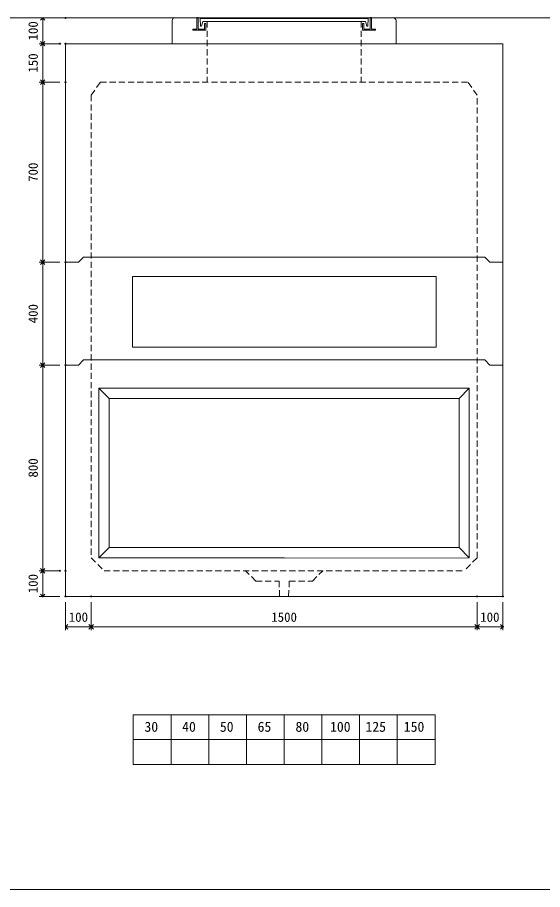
# Model space of a CAD drawing. Units: millimetres, scale not verified. Extents: x -6420 to 6420, y -3026 to 3027.
# Drawn here: x 2323 to 4365, y -2673 to 719 of the extents above; entities that cross this region are included whole.
import ezdxf
from ezdxf.enums import TextEntityAlignment as Align

# ---------------------------------------------------------------- set-up
doc = ezdxf.new("R2010")
doc.units = ezdxf.units.MM
doc.header["$LTSCALE"] = 20
doc.header["$PDMODE"] = 32
doc.header["$PDSIZE"] = 4
for name, pattern in [('DASHED1', [1.8, 1.2, -0.6]), ('USER2', [50.8, 31.75, -6.35, 6.35, -6.35]), ('USER5', [3.185, 0.01, -3.175])]:
    doc.linetypes.add(name, pattern=pattern)
doc.layers.add('0-1_Defpoints', color=7, linetype='Continuous')
for name, color, linetype, lineweight in [('0-2_waku', 7, 'Continuous', 18), ('0-3_gaikei', 7, 'Continuous', 18), ('0-4_kakure', 7, 'DASHED1', 5), ('0-5_sunpou', 7, 'Continuous', 5), ('0-8_uchigawa', 6, 'Continuous', 18), ('0-A_futa', 3, 'Continuous', 18), ('0-B_GL', 4, 'Continuous', 18), ('0-D_文字１', 7, 'Continuous', 18), ('1-2_uchigawa2', 6, 'USER2', 18)]:
    doc.layers.add(name, color=color, linetype=linetype, lineweight=lineweight)
doc.styles.add('ＭＳ ゴシック', font='')
doc.styles.get('ＭＳ ゴシック').set_extended_font_data('MS Gothic')

# ---------------------------------------------------------------- blocks, each defined once
blk = doc.blocks.new('A$C13530FD9')
at = {"layer": '0-3_gaikei'}
for p, q in [((0, 0), (0, 90)), ((10, 100), (95, 100)), ((775, 100), (860, 100)), ((870, 0), (870, 90))]:
    blk.add_line(p, q, dxfattribs=at)
for centre, radius, start, end in [((9.42, 90.58), 9.44, 86.47383, 183.52617), ((860.33, 90.33), 9.68, 358.04251, 91.95749), ((860, 90), 10, 0, 10)]:
    blk.add_arc(centre, radius, start, end, dxfattribs=at)
at = {"layer": '0-4_kakure', "linetype": 'USER5', "lineweight": 18}
for p, q in [((135, 0), (135, 86.5)), ((735, 0), (735, 86.5))]:
    blk.add_line(p, q, dxfattribs=at)
at = {"layer": '0-A_futa'}
for p, q in [((97, 102), (100, 102)), ((100, 102), (100, 57)), ((770, 102), (773, 102)), ((770, 102), (770, 57)), ((95, 100), (95, 57)), ((107.81, 97.5), (762.14, 97.5)), ((107.81, 97.5), (110.3, 67.5)), ((118.33, 86.5), (114.01, 67.5)), ((118.33, 86.5), (751.67, 86.5)), ((125, 77), (125, 57)), ((127, 79), (128, 79)), ((130, 77), (130, 52)), ((740, 77), (740, 52)), ((743, 79), (742, 79)), ((745, 77), (745, 57)), ((751.67, 86.5), (755.99, 67.5)), ((762.14, 97.5), (759.89, 67.5)), ((775, 100), (775, 57)), ((80, 55), (80, 54)), ((82, 57), (95, 57)), ((130, 52), (82, 52)), ((100, 57), (125, 57)), ((110.3, 67.5), (114.01, 67.5)), ((740, 52), (788, 52)), ((770, 57), (745, 57)), ((759.89, 67.5), (755.99, 67.5)), ((788, 57), (775, 57)), ((790, 55), (790, 54))]:
    blk.add_line(p, q, dxfattribs=at)
for centre, start, end in [((97, 100), 90, 180), ((773, 100), 0, 90), ((127, 77), 90, 180), ((128, 77), 0, 90), ((742, 77), 90, 180), ((743, 77), 0, 90), ((82, 55), 90, 180), ((82, 54), 180, 270), ((788, 55), 0, 90), ((788, 54), 270, 0)]:
    blk.add_arc(centre, 2, start, end, dxfattribs=at)
blk = doc.blocks.new('_Open90')
at = {"layer": '0-5_sunpou'}
blk.add_line((0, 0), (-1, 0), dxfattribs=at)
blk.add_lwpolyline([(-0.5, 0.5), (0, 0), (-0.5, -0.5)], dxfattribs=at)
blk = doc.blocks.new('D73')
at = {"layer": '0-1_Defpoints'}
for p in [(5093.24, 3316.83), (5004.21, 3216.83), (5093.24, 3216.83)]:
    blk.add_point(p, dxfattribs=at)
at = {"layer": '0-5_sunpou'}
for p, q in [((5071.24, 3316.83), (4991.21, 3316.83)), ((5004.21, 3298.83), (5004.21, 3234.83)), ((5071.24, 3216.83), (4991.21, 3216.83))]:
    blk.add_line(p, q, dxfattribs=at)
at = {"layer": '0-5_sunpou', "xscale": 18, "yscale": 18}
for p, rotation in [((5004.21, 3316.83), 90), ((5004.21, 3216.83), 270)]:
    blk.add_blockref('_Open90', p, dxfattribs=dict(at, rotation=rotation))
at = {"layer": '0-5_sunpou', "style": 'ＭＳ ゴシック'}
blk.add_text('100', height=36.66, rotation=90, dxfattribs=at).set_placement((4996.21, 3229.33), align=Align.BOTTOM_LEFT)
blk = doc.blocks.new('D74')
at = {"layer": '0-1_Defpoints'}
for p in [(5071.24, 3216.83), (5004.21, 3066.83), (5093.24, 3066.83)]:
    blk.add_point(p, dxfattribs=at)
at = {"layer": '0-5_sunpou'}
for p, q in [((5049.24, 3216.83), (4991.21, 3216.83)), ((5004.21, 3198.83), (5004.21, 3084.83)), ((5071.24, 3066.83), (4991.21, 3066.83))]:
    blk.add_line(p, q, dxfattribs=at)
at = {"layer": '0-5_sunpou', "xscale": 18, "yscale": 18}
for p, rotation in [((5004.21, 3216.83), 90), ((5004.21, 3066.83), 270)]:
    blk.add_blockref('_Open90', p, dxfattribs=dict(at, rotation=rotation))
at = {"layer": '0-5_sunpou', "style": 'ＭＳ ゴシック'}
blk.add_text('150', height=36.66, rotation=90, dxfattribs=at).set_placement((4996.21, 3104.33), align=Align.BOTTOM_LEFT)
blk = doc.blocks.new('D75')
at = {"layer": '0-1_Defpoints'}
for p in [(5093.24, 3066.83), (5004.21, 2366.83), (5093.24, 2366.83)]:
    blk.add_point(p, dxfattribs=at)
at = {"layer": '0-5_sunpou'}
for p, q in [((5071.24, 3066.83), (4991.21, 3066.83)), ((5004.21, 3048.83), (5004.21, 2384.83)), ((5071.24, 2366.83), (4991.21, 2366.83))]:
    blk.add_line(p, q, dxfattribs=at)
at = {"layer": '0-5_sunpou', "xscale": 18, "yscale": 18}
for p, rotation in [((5004.21, 3066.83), 90), ((5004.21, 2366.83), 270)]:
    blk.add_blockref('_Open90', p, dxfattribs=dict(at, rotation=rotation))
at = {"layer": '0-5_sunpou', "style": 'ＭＳ ゴシック'}
blk.add_text('700', height=36.66, rotation=90, dxfattribs=at).set_placement((4996.21, 2679.33), align=Align.BOTTOM_LEFT)
blk = doc.blocks.new('D76')
at = {"layer": '0-1_Defpoints'}
for p in [(5093.24, 1966.83), (5004.21, 1166.83), (5093.24, 1166.83)]:
    blk.add_point(p, dxfattribs=at)
at = {"layer": '0-5_sunpou'}
for p, q in [((5071.24, 1966.83), (4991.21, 1966.83)), ((5004.21, 1948.83), (5004.21, 1184.83)), ((5071.24, 1166.83), (4991.21, 1166.83))]:
    blk.add_line(p, q, dxfattribs=at)
at = {"layer": '0-5_sunpou', "xscale": 18, "yscale": 18}
for p, rotation in [((5004.21, 1966.83), 90), ((5004.21, 1166.83), 270)]:
    blk.add_blockref('_Open90', p, dxfattribs=dict(at, rotation=rotation))
at = {"layer": '0-5_sunpou', "style": 'ＭＳ ゴシック'}
blk.add_text('800', height=36.66, rotation=90, dxfattribs=at).set_placement((4996.21, 1529.33), align=Align.BOTTOM_LEFT)
blk = doc.blocks.new('D77')
at = {"layer": '0-1_Defpoints'}
for p in [(5071.24, 1166.83), (5004.21, 1066.83), (5093.24, 1066.83)]:
    blk.add_point(p, dxfattribs=at)
at = {"layer": '0-5_sunpou'}
for p, q in [((5049.24, 1166.83), (4991.21, 1166.83)), ((5004.21, 1148.83), (5004.21, 1084.83)), ((5071.24, 1066.83), (4991.21, 1066.83))]:
    blk.add_line(p, q, dxfattribs=at)
at = {"layer": '0-5_sunpou', "xscale": 18, "yscale": 18}
for p, rotation in [((5004.21, 1166.83), 90), ((5004.21, 1066.83), 270)]:
    blk.add_blockref('_Open90', p, dxfattribs=dict(at, rotation=rotation))
at = {"layer": '0-5_sunpou', "style": 'ＭＳ ゴシック'}
blk.add_text('100', height=36.66, rotation=90, dxfattribs=at).set_placement((4996.21, 1079.33), align=Align.BOTTOM_LEFT)
blk = doc.blocks.new('D78')
at = {"layer": '0-1_Defpoints'}
for p in [(5093.24, 1066.83), (5193.24, 1066.83), (5193.24, 949.12)]:
    blk.add_point(p, dxfattribs=at)
at = {"layer": '0-5_sunpou'}
for p, q in [((5093.24, 1044.83), (5093.24, 936.12)), ((5193.24, 1044.83), (5193.24, 936.12)), ((5111.24, 949.12), (5175.24, 949.12))]:
    blk.add_line(p, q, dxfattribs=at)
at = {"layer": '0-5_sunpou', "xscale": 18, "yscale": 18, "rotation": 180}
blk.add_blockref('_Open90', (5093.24, 949.12), dxfattribs=at)
at = {"layer": '0-5_sunpou', "xscale": 18, "yscale": 18}
blk.add_blockref('_Open90', (5193.24, 949.12), dxfattribs=at)
at = {"layer": '0-5_sunpou', "style": 'ＭＳ ゴシック'}
blk.add_text('100', height=36.66, dxfattribs=at).set_placement((5105.74, 957.12), align=Align.BOTTOM_LEFT)
blk = doc.blocks.new('D79')
at = {"layer": '0-1_Defpoints'}
for p in [(5193.24, 1066.83), (6693.24, 1066.83), (6693.24, 949.12)]:
    blk.add_point(p, dxfattribs=at)
at = {"layer": '0-5_sunpou'}
for p, q in [((5193.24, 1044.83), (5193.24, 936.12)), ((6693.24, 1044.83), (6693.24, 936.12)), ((5211.24, 949.12), (6675.24, 949.12))]:
    blk.add_line(p, q, dxfattribs=at)
at = {"layer": '0-5_sunpou', "xscale": 18, "yscale": 18, "rotation": 180}
blk.add_blockref('_Open90', (5193.24, 949.12), dxfattribs=at)
at = {"layer": '0-5_sunpou', "xscale": 18, "yscale": 18}
blk.add_blockref('_Open90', (6693.24, 949.12), dxfattribs=at)
at = {"layer": '0-5_sunpou', "style": 'ＭＳ ゴシック'}
blk.add_text('1500', height=36.66, dxfattribs=at).set_placement((5893.24, 957.12), align=Align.BOTTOM_LEFT)
blk = doc.blocks.new('D80')
at = {"layer": '0-1_Defpoints'}
for p in [(6693.24, 1066.83), (6793.24, 1066.83), (6793.24, 949.12)]:
    blk.add_point(p, dxfattribs=at)
at = {"layer": '0-5_sunpou'}
for p, q in [((6693.24, 1044.83), (6693.24, 936.12)), ((6793.24, 1044.83), (6793.24, 936.12)), ((6711.24, 949.12), (6775.24, 949.12))]:
    blk.add_line(p, q, dxfattribs=at)
at = {"layer": '0-5_sunpou', "xscale": 18, "yscale": 18, "rotation": 180}
blk.add_blockref('_Open90', (6693.24, 949.12), dxfattribs=at)
at = {"layer": '0-5_sunpou', "xscale": 18, "yscale": 18}
blk.add_blockref('_Open90', (6793.24, 949.12), dxfattribs=at)
at = {"layer": '0-5_sunpou', "style": 'ＭＳ ゴシック'}
blk.add_text('100', height=36.66, dxfattribs=at).set_placement((6705.74, 957.12), align=Align.BOTTOM_LEFT)
blk = doc.blocks.new('D55')
at = {"layer": '0-1_Defpoints'}
for p in [(5093.24, 2366.83), (5004.21, 1966.83), (5093.24, 1966.83)]:
    blk.add_point(p, dxfattribs=at)
at = {"layer": '0-5_sunpou'}
for p, q in [((5071.24, 2366.83), (4991.21, 2366.83)), ((5004.21, 2348.83), (5004.21, 1984.83)), ((5071.24, 1966.83), (4991.21, 1966.83))]:
    blk.add_line(p, q, dxfattribs=at)
at = {"layer": '0-5_sunpou', "xscale": 18, "yscale": 18}
for p, rotation in [((5004.21, 2366.83), 90), ((5004.21, 1966.83), 270)]:
    blk.add_blockref('_Open90', p, dxfattribs=dict(at, rotation=rotation))
at = {"layer": '0-5_sunpou', "style": 'ＭＳ ゴシック'}
blk.add_text('400', height=36.66, rotation=90, dxfattribs=at).set_placement((4996.21, 2129.33), align=Align.BOTTOM_LEFT)

msp = doc.modelspace()

# ---------------------------------------------------------------- linework, layer by layer
at = {"layer": '0-2_waku'}
for p, q in [((2773.33, -1994.39), (2773.33, -2186.39)), ((2773.33, -1994.39), (2773.33, -2186.39)), ((2773.33, -1994.39), (2773.33, -2186.39)), ((2773.33, -1994.39), (2773.33, -2186.39)), ((2773.33, -1994.39), (3946.67, -1994.39)), ((2920, -1994.39), (2920, -2186.39)), ((3066.67, -1994.39), (3066.67, -2186.39)), ((3066.67, -1994.39), (3066.67, -2186.39)), ((3213.33, -1994.39), (3213.33, -2186.39)), ((3360, -1994.39), (3360, -2186.39)), ((3506.67, -1994.39), (3506.67, -2186.39)), ((3653.33, -1994.39), (3653.33, -2186.39)), ((3800, -1994.39), (3800, -2186.39)), ((3946.67, -1994.39), (3946.67, -2186.39)), ((2773.33, -2090.39), (3946.67, -2090.39)), ((2773.33, -2186.39), (3946.67, -2186.39)), ((-1740, -2673.39), (6420, -2673.39))]:
    msp.add_line(p, q, dxfattribs=at)
at = {"layer": '0-3_gaikei'}
for p, q in [((2510, 616.61), (4210, 616.61)), ((2510, 616.61), (2510, -1533.39)), ((4210, 616.61), (4210, -1533.39)), ((2510, -233.39), (2560, -233.39)), ((2510, -233.39), (2560, -233.39)), ((2580, -213.39), (2560, -233.39)), ((2580, -213.39), (4140, -213.39)), ((4140, -213.39), (4160, -233.39)), ((4160, -233.39), (4210, -233.39)), ((2510, -633.39), (2560, -633.39)), ((2580, -613.39), (2560, -633.39)), ((2580, -613.39), (4140, -613.39)), ((4140, -613.39), (4160, -633.39)), ((4160, -633.39), (4210, -633.39)), ((2510, -1533.39), (4210, -1533.39))]:
    msp.add_line(p, q, dxfattribs=at)
at = {"layer": '0-4_kakure'}
for p, q in [((3060, 703.11), (3060, 466.61)), ((3660, 703.11), (3660, 466.61)), ((2610, 416.61), (2645, 466.61)), ((2645, 466.61), (4075, 466.61)), ((4110, 416.61), (4075, 466.61)), ((2610, 416.61), (2610, -1383.39)), ((4110, -1383.39), (4110, 416.61)), ((2610, -1383.39), (2660, -1433.39)), ((4110, -1383.39), (4060, -1433.39)), ((2660, -1433.39), (4060, -1433.39)), ((3250, -1473.39), (3210, -1433.39)), ((3250, -1473.39), (3340, -1473.39)), ((3340, -1473.39), (3342.5, -1533.39)), ((3380, -1473.39), (3377.5, -1533.39))]:
    msp.add_line(p, q, dxfattribs=at)
msp.add_lwpolyline([(3380, -1473.39), (3470, -1473.39), (3510, -1433.39)], dxfattribs=at)
at = {"layer": '0-8_uchigawa'}
for p, q in [((2640, -723.39), (3360, -723.39)), ((2640, -723.39), (2640, -1383.39)), ((2680, -763.39), (2640, -723.39)), ((4080, -723.39), (3360, -723.39)), ((4040, -763.39), (4080, -723.39)), ((4080, -723.39), (4080, -1383.39)), ((4080, -723.39), (4080, -1383.39)), ((2680, -763.39), (2680, -1343.39)), ((2680, -763.39), (3360, -763.39)), ((2680, -763.39), (3360, -763.39)), ((4040, -763.39), (3360, -763.39)), ((4040, -763.39), (4040, -1343.39)), ((2680, -1343.39), (2640, -1383.39)), ((2680, -1343.39), (3360, -1343.39)), ((2640, -1383.39), (3360, -1383.39)), ((3360.69, -1384.08), (4080, -1383.39))]:
    msp.add_line(p, q, dxfattribs=at)
msp.add_lwpolyline([(3360, -1343.39), (4040, -1343.39), (4080, -1383.39)], dxfattribs=at)
at = {"layer": '0-B_GL'}
msp.add_line((-1740, 716.61), (6420, 716.61), dxfattribs=at)
at = {"layer": '1-2_uchigawa2'}
for p, q in [((2770, -288.39), (3360, -288.39)), ((2770, -288.39), (2770, -563.39)), ((3951.55, -289.26), (3361.55, -288.39)), ((3951.55, -289.26), (3951.15, -564.26)), ((2770, -563.39), (3360.53, -563.39)), ((3951.15, -564.26), (3360.61, -563.39))]:
    msp.add_line(p, q, dxfattribs=at)

# ---------------------------------------------------------------- block references
at = {"layer": '0-4_kakure'}
msp.add_blockref('A$C13530FD9', (2925, 616.61), dxfattribs=at)
at = {"layer": '0-5_sunpou'}
for name in ['D73', 'D74', 'D75', 'D55', 'D76', 'D77', 'D78', 'D79', 'D80']:
    msp.add_blockref(name, (-2583.24, -2600.22), dxfattribs=at)

# ---------------------------------------------------------------- texts
at = {"layer": '0-D_文字１', "style": 'ＭＳ ゴシック'}
for s, p in [('30', (2816.73, -2071.48)), ('40', (2963.4, -2071.48)), ('50', (3110.07, -2071.48)), ('65', (3256.73, -2071.48)), ('80', (3403.94, -2071.48)), ('100', (3538.44, -2071.48)), ('125', (3676.29, -2071.48)), ('150', (3825.31, -2071.48))]:
    msp.add_text(s, height=39.1, dxfattribs=at).set_placement(p, align=Align.BOTTOM_LEFT)

doc.saveas('drawing.dxf')
